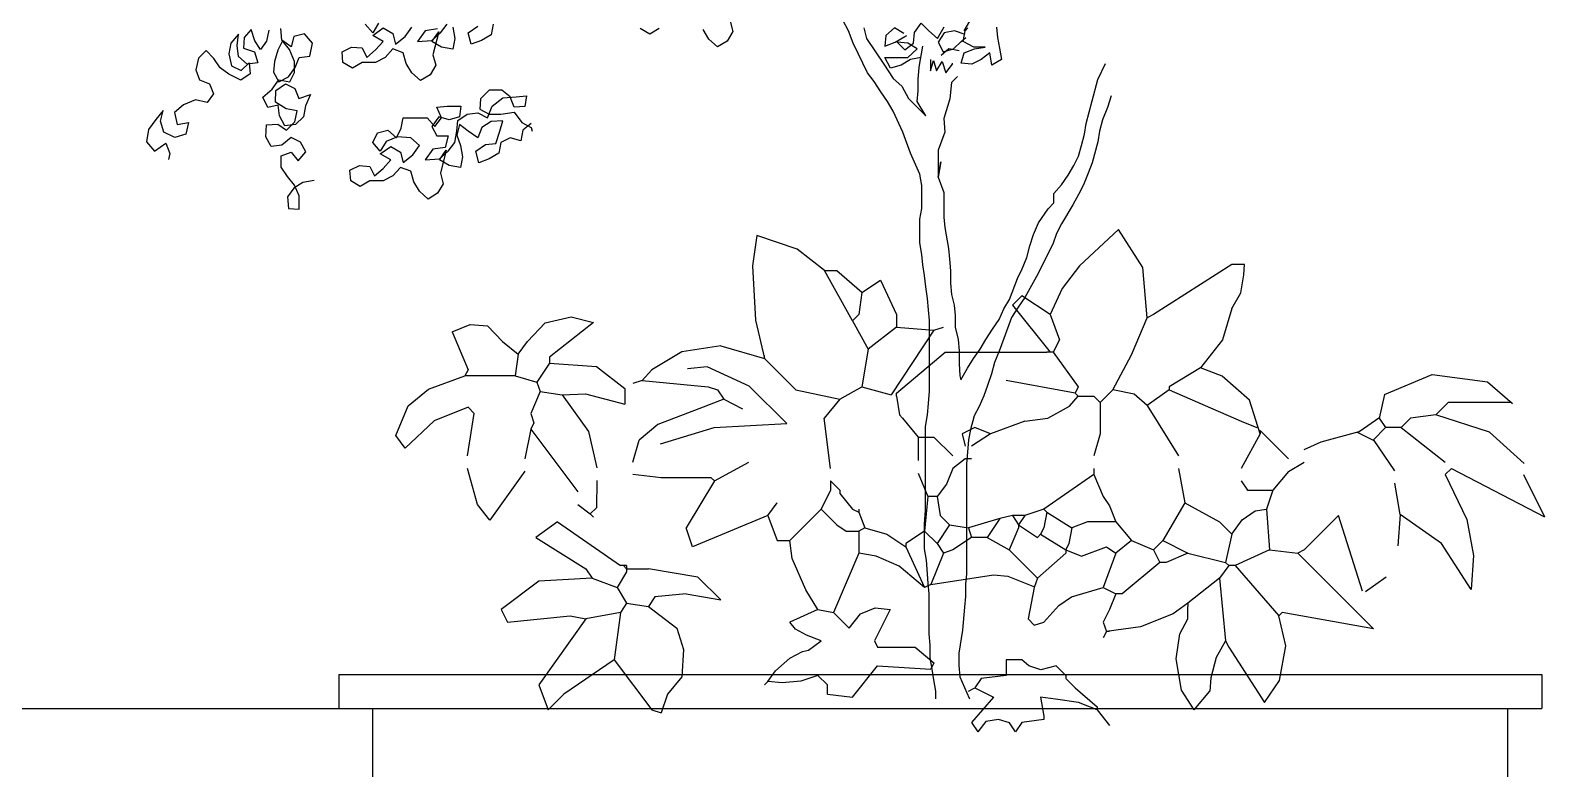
# Model space of a CAD drawing. Header units: millimetres. Extents: x 2002 to 2114, y 811 to 859.
# Drawn here: x 2018.953 to 2020.288, y 818.384 to 819.034 of the extents above; entities that cross this region are included whole.
import ezdxf

# ---------------------------------------------------------------- set-up
doc = ezdxf.new("R2010")
doc.units = ezdxf.units.MM
doc.header["$LTSCALE"] = 0.04
for name, color, linetype in [('0-2', 1, 'Continuous'), ('02', 1, 'Continuous'), ('0_Architettonico', 8, 'Continuous'), ('8', 8, 'Continuous')]:
    doc.layers.add(name, color=color, linetype=linetype)

msp = doc.modelspace()

# ---------------------------------------------------------------- linework, layer by layer
at = {"layer": '0-2'}
for p, q in [((2019.2251, 818.4669), (2020.2851, 818.4669)), ((2019.2251, 818.4669), (2019.2251, 818.4369)), ((2020.2851, 818.4669), (2020.2851, 818.4369)), ((2009.3851, 818.4369), (2020.2851, 818.4369))]:
    msp.add_line(p, q, dxfattribs=at)
at = {"layer": '02'}
for p, q in [((2019.2551, 817.5569), (2019.2551, 818.4369)), ((2020.2551, 814.0469), (2020.2551, 818.4369))]:
    msp.add_line(p, q, dxfattribs=at)
at = {"layer": '0_Architettonico'}
for points in [[(2019.7762, 819.0338), (2019.7812, 819.0422), (2019.7829, 819.0481)], [(2019.1635, 819.0343), (2019.1616, 819.0247), (2019.1561, 819.0172), (2019.1511, 819.0251), (2019.148, 819.0348), (2019.1418, 819.0278), (2019.1411, 819.0184), (2019.151, 819.0153), (2019.154, 819.0056), (2019.1445, 819.0045), (2019.1367, 819.0112), (2019.1356, 819.0207), (2019.1368, 819.0308), (2019.1301, 819.023), (2019.1282, 819.0134), (2019.1308, 819.003), (2019.1391, 818.9989), (2019.1461, 819.0055), (2019.1472, 818.996), (2019.1388, 818.9902), (2019.1283, 818.9956), (2019.1208, 819.0011), (2019.1151, 819.0095), (2019.1084, 819.0164), (2019.1015, 819.0098), (2019.0991, 818.9994), (2019.1026, 818.9905), (2019.1114, 818.9871), (2019.1148, 818.9782), (2019.1093, 818.9707), (2019.0989, 818.973), (2019.0884, 818.9686), (2019.0803, 818.9617), (2019.0828, 818.9513), (2019.0928, 818.9531), (2019.0905, 818.9427), (2019.0808, 818.9397), (2019.071, 818.9446), (2019.068, 818.9543), (2019.0706, 818.9636), (2019.0639, 818.9558), (2019.0576, 818.9468), (2019.0559, 818.936), (2019.0629, 818.9279), (2019.0728, 818.9347), (2019.0763, 818.9257), (2019.0751, 818.9205)], [(2019.2036, 818.902), (2019.1936, 818.9001), (2019.1856, 818.8951), (2019.1801, 818.8876), (2019.1808, 818.8773), (2019.1902, 818.8766), (2019.1904, 818.8883), (2019.1862, 818.8977), (2019.18, 818.9054), (2019.1743, 818.9138), (2019.1743, 818.9236), (2019.1833, 818.927), (2019.1895, 818.9193), (2019.1961, 818.9271), (2019.1915, 818.9358), (2019.1832, 818.9399), (2019.1751, 818.933), (2019.1655, 818.9318), (2019.1609, 818.9405), (2019.1614, 818.951), (2019.1716, 818.9517), (2019.1791, 818.9462), (2019.1865, 818.9536), (2019.1884, 818.9632), (2019.1788, 818.9651), (2019.1694, 818.9708), (2019.1698, 818.9813), (2019.1782, 818.9871), (2019.1866, 818.983), (2019.19, 818.9741), (2019.2002, 818.9778), (2019.1959, 818.9676), (2019.194, 818.9579), (2019.1871, 818.9513), (2019.1776, 818.9501), (2019.173, 818.9588), (2019.1718, 818.9683), (2019.1626, 818.9661), (2019.1584, 818.9754), (2019.1665, 818.9824), (2019.1725, 818.9906), (2019.1821, 818.9887), (2019.1862, 818.997), (2019.1862, 819.0069), (2019.1818, 819.0174), (2019.1756, 819.0251), (2019.1715, 819.0167), (2019.1685, 819.0068), (2019.1677, 818.9974), (2019.1723, 818.9887), (2019.181, 818.9933), (2019.1869, 819.0015), (2019.1903, 819.0103), (2019.1998, 819.0114), (2019.2019, 819.023), (2019.195, 819.0311), (2019.1857, 819.0288), (2019.1831, 819.0196), (2019.1749, 819.0255), (2019.1742, 819.0358)], [(2019.3258, 819.0371), (2019.3275, 819.027), (2019.3258, 819.0177), (2019.3157, 819.0194), (2019.3073, 819.0245), (2019.3132, 819.0329), (2019.3081, 819.0127), (2019.3106, 819.0034), (2019.3056, 818.995), (2019.2971, 818.99), (2019.2896, 818.9967), (2019.2845, 819.0051), (2019.282, 819.0144), (2019.2727, 819.0178), (2019.266, 819.0102), (2019.2576, 819.006), (2019.2458, 819.006), (2019.2374, 819.001), (2019.2289, 819.006), (2019.2281, 819.0153), (2019.2365, 819.0195), (2019.2458, 819.0187), (2019.25, 819.0102), (2019.2576, 819.017), (2019.2643, 819.0245), (2019.2551, 819.0296), (2019.2643, 819.0363), (2019.2728, 819.0313), (2019.2753, 819.022), (2019.2837, 819.0287), (2019.2896, 819.0371)], [(2019.2601, 819.0405), (2019.2551, 819.0321), (2019.2483, 819.0397)], [(2019.3123, 819.0354), (2019.3014, 819.0338), (2019.2946, 819.0245), (2019.3073, 819.0253), (2019.3148, 819.0321), (2019.3207, 819.0396)], [(2019.3612, 819.0396), (2019.3595, 819.0303), (2019.351, 819.0253), (2019.3418, 819.0219), (2019.3393, 819.032), (2019.3477, 819.0379)], [(2019.5076, 819.0357), (2019.4992, 819.0307), (2019.4907, 819.0357)], [(2019.5699, 819.0424), (2019.5724, 819.0331), (2019.5673, 819.0247), (2019.5589, 819.0197), (2019.5513, 819.0264), (2019.5463, 819.0349)], [(2019.7512, 818.4455), (2019.7512, 818.452), (2019.7495, 818.4622), (2019.7479, 818.4714), (2019.7462, 818.4815), (2019.7462, 818.4925), (2019.7454, 818.5026), (2019.7454, 818.5379), (2019.7446, 818.5472), (2019.7429, 818.5674), (2019.7412, 818.5775), (2019.7412, 818.5994), (2019.7421, 818.6112), (2019.7422, 818.6853), (2019.7438, 818.6954), (2019.7447, 818.7055), (2019.7456, 818.7164), (2019.7456, 818.7787), (2019.7448, 818.788), (2019.7439, 818.7981), (2019.7423, 818.8082), (2019.7414, 818.8183), (2019.7398, 818.8276), (2019.7389, 818.8368), (2019.7373, 818.8469), (2019.7373, 818.868), (2019.739, 818.8772), (2019.739, 818.8974), (2019.7373, 818.9075), (2019.7289, 818.9261), (2019.7222, 818.9446), (2019.7138, 818.9631), (2019.7087, 818.9716), (2019.7029, 818.98), (2019.697, 818.9892), (2019.6911, 818.9968), (2019.6827, 819.0137), (2019.6785, 819.0229), (2019.6743, 819.0339), (2019.6692, 819.0432)], [(2019.6878, 819.0364), (2019.6903, 819.0271), (2019.7054, 819.0044), (2019.7054, 819.0044), (2019.7138, 818.9918), (2019.7214, 818.985), (2019.7273, 818.9741), (2019.7424, 818.9589), (2019.7348, 818.9715), (2019.7357, 818.9808), (2019.7357, 818.9909), (2019.7366, 819.0018), (2019.7399, 819.0204)], [(2019.7382, 819.0103), (2019.729, 819.0086), (2019.7206, 819.0035), (2019.7113, 819.001), (2019.7062, 819.0103), (2019.7265, 819.0103), (2019.7349, 819.0178), (2019.7265, 819.0229), (2019.7172, 819.0237), (2019.7239, 819.017), (2019.7315, 819.0229), (2019.7324, 819.0322), (2019.7383, 819.0406), (2019.745, 819.0338), (2019.7526, 819.0271), (2019.7585, 819.0372)], [(2019.7231, 819.0313), (2019.7147, 819.0364), (2019.7071, 819.0297), (2019.7063, 819.0204), (2019.7155, 819.0238), (2019.7239, 819.0288), (2019.7256, 819.0296)], [(2019.777, 819.0304), (2019.7677, 819.0338), (2019.7585, 819.0321), (2019.7534, 819.0237), (2019.7576, 819.0153), (2019.7669, 819.0178), (2019.7736, 819.0245), (2019.7778, 819.0279)], [(2019.8048, 819.0371), (2019.8056, 819.0279), (2019.8073, 819.0186), (2019.809, 819.0085), (2019.8005, 819.0035), (2019.7989, 819.0144), (2019.7913, 819.0085), (2019.7829, 819.0043), (2019.7736, 819.0052), (2019.7761, 819.0144), (2019.7854, 819.0178), (2019.7947, 819.0195), (2019.7846, 819.0195), (2019.7753, 819.0245), (2019.777, 819.0338), (2019.7795, 819.0363)], [(2019.7467, 819.0086), (2019.7467, 818.9985), (2019.7492, 819.0077), (2019.7517, 818.9985), (2019.7568, 819.0069), (2019.7601, 818.9968), (2019.766, 819.0043), (2019.766, 819.0052)], [(2019.7719, 819.0161), (2019.7627, 819.0178), (2019.7559, 819.0119)], [(2019.7733, 818.7265), (2019.7792, 818.7366), (2019.7843, 818.745), (2019.7902, 818.7534), (2019.7953, 818.7618), (2019.8012, 818.7711), (2019.8071, 818.7795), (2019.8113, 818.7888), (2019.8163, 818.7972), (2019.8231, 818.8157), (2019.8273, 818.8241), (2019.8315, 818.8342), (2019.8341, 818.8443), (2019.8374, 818.8544), (2019.8417, 818.8645), (2019.8501, 818.8771), (2019.8552, 818.8822), (2019.8552, 818.8906), (2019.8619, 818.8982), (2019.8678, 818.9066), (2019.8729, 818.915), (2019.8771, 818.9234), (2019.8796, 818.9327), (2019.8822, 818.9428), (2019.8838, 818.952), (2019.8889, 818.9722), (2019.894, 818.9908), (2019.9007, 819.0051)], [(2019.3948, 818.9521), (2019.3873, 818.9462), (2019.3856, 818.9369), (2019.3763, 818.9395), (2019.3679, 818.9353), (2019.3662, 818.926), (2019.3578, 818.921), (2019.3485, 818.9176), (2019.346, 818.9277), (2019.3544, 818.9336), (2019.3637, 818.9344), (2019.3671, 818.9454), (2019.3696, 818.9546), (2019.3595, 818.9538), (2019.3511, 818.9487), (2019.3477, 818.9395), (2019.3393, 818.9454), (2019.3317, 818.9513), (2019.3292, 818.942), (2019.3325, 818.9328), (2019.3342, 818.9227), (2019.3325, 818.9134), (2019.3224, 818.9151), (2019.314, 818.9202), (2019.3199, 818.9286), (2019.3148, 818.9084), (2019.3173, 818.8991), (2019.3123, 818.8907), (2019.3039, 818.8856), (2019.2963, 818.8924), (2019.2912, 818.9008), (2019.2887, 818.9101), (2019.2795, 818.9134), (2019.2727, 818.9059), (2019.2643, 818.9017), (2019.2525, 818.9017), (2019.2441, 818.8966), (2019.2357, 818.9017), (2019.2348, 818.911), (2019.2433, 818.9152), (2019.2525, 818.9143), (2019.2567, 818.9059), (2019.2643, 818.9126), (2019.271, 818.9202), (2019.2618, 818.9253), (2019.2711, 818.932), (2019.2795, 818.9269), (2019.282, 818.9177), (2019.2904, 818.9244), (2019.2963, 818.9328), (2019.2887, 818.9395), (2019.277, 818.9404), (2019.2669, 818.9362), (2019.2618, 818.9278), (2019.2551, 818.9354), (2019.2593, 818.9438), (2019.2685, 818.9463), (2019.2761, 818.9396), (2019.2803, 818.948), (2019.282, 818.9572), (2019.3031, 818.9572), (2019.3098, 818.9496), (2019.3157, 818.9572), (2019.3115, 818.9665), (2019.3208, 818.9673), (2019.3326, 818.9673), (2019.3317, 818.958), (2019.3224, 818.9555), (2019.3132, 818.958), (2019.3073, 818.9496), (2019.3115, 818.9412), (2019.3216, 818.9412), (2019.319, 818.9311), (2019.3081, 818.9294), (2019.3014, 818.9202), (2019.314, 818.921), (2019.3216, 818.9277), (2019.3275, 818.9353), (2019.3292, 818.9454), (2019.33, 818.9547), (2019.3384, 818.9605), (2019.3477, 818.9614), (2019.3561, 818.9572), (2019.3603, 818.9673), (2019.3696, 818.9748), (2019.3814, 818.9757), (2019.3907, 818.9765), (2019.389, 818.9672), (2019.3797, 818.9664), (2019.3763, 818.9757), (2019.3688, 818.9816), (2019.3578, 818.9816), (2019.3502, 818.974), (2019.3494, 818.9647), (2019.3578, 818.9605), (2019.3679, 818.9605), (2019.3797, 818.9622), (2019.3864, 818.9529), (2019.3948, 818.9487), (2019.3957, 818.9453)], [(2019.7702, 818.9934), (2019.7652, 818.9883), (2019.7635, 818.974), (2019.7584, 818.9564), (2019.7592, 818.9446), (2019.7533, 818.9286), (2019.7533, 818.905), (2019.7558, 818.9185), (2019.7533, 818.905), (2019.7583, 818.8915), (2019.7583, 818.8696), (2019.7592, 818.8604), (2019.7625, 818.8419), (2019.7633, 818.8326), (2019.7642, 818.8225), (2019.7642, 818.8115), (2019.765, 818.8014), (2019.7675, 818.7922), (2019.7683, 818.7829), (2019.7683, 818.7728), (2019.7709, 818.7619), (2019.7717, 818.7518), (2019.7717, 818.7408), (2019.7725, 818.7299), (2019.7733, 818.7265)], [(2019.9058, 818.9764), (2019.9024, 818.9663), (2019.8982, 818.9554), (2019.8956, 818.9453), (2019.8939, 818.936), (2019.8889, 818.9175), (2019.8855, 818.9083), (2019.8813, 818.8982), (2019.8771, 818.8897), (2019.872, 818.8805), (2019.8619, 818.8637), (2019.8577, 818.8552), (2019.8543, 818.846), (2019.8399, 818.8174), (2019.8298, 818.7989), (2019.8239, 818.7904), (2019.818, 818.7812), (2019.8113, 818.7627), (2019.807, 818.7517), (2019.8028, 818.7416), (2019.8003, 818.7315), (2019.7969, 818.7214), (2019.7935, 818.7122), (2019.7893, 818.7029), (2019.7851, 818.6945), (2019.7817, 818.6827), (2019.78, 818.6734), (2019.7792, 818.6625), (2019.7783, 818.6524), (2019.7782, 818.5556), (2019.7774, 818.5463), (2019.7774, 818.5354), (2019.7765, 818.5261), (2019.7748, 818.5059), (2019.7714, 818.4857), (2019.7714, 818.4748), (2019.7723, 818.4647), (2019.7807, 818.4461), (2019.7808, 818.4455)]]:
    msp.add_lwpolyline(points, dxfattribs=at)
at = {"layer": '8'}
for p, q in [((2019.5936, 818.8534), (2019.5898, 818.8268)), ((2019.6292, 818.8414), (2019.5936, 818.8534)), ((2019.9121, 818.8587), (2019.8779, 818.8268)), ((2019.9337, 818.8254), (2019.9121, 818.8587)), ((2019.6533, 818.8228), (2019.6292, 818.8414)), ((2019.5898, 818.8268), (2019.5924, 818.7789)), ((2019.6639, 818.8225), (2019.6529, 818.8225)), ((2019.6778, 818.7783), (2019.6533, 818.8228)), ((2019.6861, 818.8032), (2019.6639, 818.8225)), ((2019.8779, 818.8268), (2019.8626, 818.8068)), ((2019.9375, 818.7811), (2019.9337, 818.8254)), ((2020.0121, 818.828), (2019.943, 818.7838)), ((2020.0232, 818.828), (2020.0121, 818.828)), ((2020.0225, 818.8188), (2020.0232, 818.828)), ((2019.6861, 818.8032), (2019.7026, 818.8142)), ((2019.7026, 818.8142), (2019.7165, 818.7838)), ((2020.02, 818.8029), (2020.0225, 818.8188)), ((2019.6861, 818.8032), (2019.6833, 818.7838)), ((2019.827, 818.8004), (2019.8187, 818.7921)), ((2019.8519, 818.7838), (2019.827, 818.8004)), ((2019.8626, 818.8068), (2019.8519, 818.7838)), ((2020.0121, 818.7893), (2020.02, 818.8029)), ((2019.407, 818.7765), (2019.4298, 818.7818)), ((2019.4298, 818.7818), (2019.4496, 818.7768)), ((2019.6833, 818.7838), (2019.6778, 818.7783)), ((2019.7165, 818.7838), (2019.7165, 818.7728)), ((2019.8187, 818.7921), (2019.8519, 818.7507)), ((2019.8519, 818.7838), (2019.8601, 818.7617)), ((2019.9236, 818.7483), (2019.9375, 818.7811)), ((2019.943, 818.7838), (2019.9375, 818.7811)), ((2020.0121, 818.7893), (2020.0038, 818.7617)), ((2019.3252, 818.7685), (2019.341, 818.7752)), ((2019.3252, 818.7685), (2019.3391, 818.7353)), ((2019.341, 818.7752), (2019.3562, 818.7738)), ((2019.3562, 818.7738), (2019.3695, 818.7602)), ((2019.3916, 818.7602), (2019.407, 818.7765)), ((2019.4496, 818.7768), (2019.4109, 818.7464)), ((2019.5924, 818.7789), (2019.6004, 818.7451)), ((2019.6778, 818.7783), (2019.6916, 818.7534)), ((2019.7165, 818.7728), (2019.6916, 818.7534)), ((2019.7496, 818.77), (2019.7118, 818.7132)), ((2019.7165, 818.7728), (2019.7496, 818.77)), ((2019.7496, 818.77), (2019.7579, 818.7728)), ((2019.3695, 818.7602), (2019.3833, 818.7491)), ((2019.3833, 818.7491), (2019.3916, 818.7602)), ((2019.5617, 818.7562), (2019.5276, 818.751)), ((2019.5617, 818.7562), (2019.6004, 818.7451)), ((2019.8601, 818.7617), (2019.8546, 818.7507)), ((2020.0038, 818.7617), (2019.9845, 818.7368)), ((2019.3833, 818.7491), (2019.3805, 818.7298)), ((2019.4109, 818.7409), (2019.3998, 818.7243)), ((2019.4109, 818.7464), (2019.4109, 818.7409)), ((2019.4109, 818.7409), (2019.4524, 818.7381)), ((2019.5276, 818.751), (2019.501, 818.7351)), ((2019.6004, 818.7451), (2019.6004, 818.7479)), ((2019.6004, 818.7451), (2019.628, 818.7175)), ((2019.6916, 818.7534), (2019.6861, 818.7203)), ((2019.7165, 818.7147), (2019.7596, 818.7507)), ((2019.7596, 818.7507), (2019.8491, 818.7507)), ((2019.8519, 818.7507), (2019.8491, 818.7507)), ((2019.8546, 818.7507), (2019.8519, 818.7507)), ((2019.8546, 818.7507), (2019.8767, 818.7203)), ((2019.9071, 818.7175), (2019.9236, 818.7483)), ((2019.3042, 818.718), (2019.3363, 818.7298)), ((2019.3391, 818.7353), (2019.3363, 818.7298)), ((2019.3805, 818.7298), (2019.3363, 818.7298)), ((2019.3805, 818.7298), (2019.3998, 818.7243)), ((2019.4524, 818.7381), (2019.4772, 818.7187)), ((2019.501, 818.7351), (2019.4926, 818.7258)), ((2019.5498, 818.7378), (2019.5323, 818.7361)), ((2019.5869, 818.7208), (2019.5498, 818.7378)), ((2019.9845, 818.7368), (2019.9569, 818.7203)), ((2020.0035, 818.7297), (2019.9845, 818.7368)), ((2020.0276, 818.7085), (2020.0035, 818.7297)), ((2020.1467, 818.7135), (2020.1886, 818.7311)), ((2020.1886, 818.7311), (2020.2372, 818.7247)), ((2019.2864, 818.7034), (2019.3042, 818.718)), ((2019.4026, 818.716), (2019.3943, 818.6966)), ((2019.3998, 818.7243), (2019.4026, 818.716)), ((2019.4026, 818.716), (2019.422, 818.7132)), ((2019.422, 818.7132), (2019.4425, 818.714)), ((2019.4425, 818.714), (2019.4772, 818.7049)), ((2019.4772, 818.7187), (2019.4772, 818.7049)), ((2019.4926, 818.7258), (2019.4843, 818.723)), ((2019.4926, 818.7258), (2019.5506, 818.7203)), ((2019.5506, 818.7203), (2019.5589, 818.7175)), ((2019.5589, 818.7175), (2019.5645, 818.7092)), ((2019.62, 818.6878), (2019.5869, 818.7208)), ((2019.628, 818.7175), (2019.6667, 818.7092)), ((2019.6667, 818.7092), (2019.6861, 818.7203)), ((2019.6861, 818.7203), (2019.7118, 818.7132)), ((2019.7165, 818.712), (2019.7165, 818.7147)), ((2019.874, 818.7147), (2019.8132, 818.7258)), ((2019.8767, 818.7203), (2019.874, 818.7147)), ((2019.874, 818.7147), (2019.8767, 818.712)), ((2019.9071, 818.7175), (2019.8961, 818.7064)), ((2019.9261, 818.7138), (2019.9071, 818.7175)), ((2019.9375, 818.7037), (2019.9261, 818.7138)), ((2019.9569, 818.7175), (2019.9375, 818.7037)), ((2019.9569, 818.7203), (2019.9569, 818.7175)), ((2019.9569, 818.7175), (2020.0204, 818.6899)), ((2020.2372, 818.7247), (2020.2595, 818.7056)), ((2019.2755, 818.6773), (2019.2864, 818.7034)), ((2019.3391, 818.7022), (2019.3093, 818.6901)), ((2019.3391, 818.7022), (2019.3446, 818.6966)), ((2019.422, 818.7132), (2019.4451, 818.6808)), ((2019.5424, 818.7009), (2019.5064, 818.6871)), ((2019.5645, 818.7092), (2019.5424, 818.7009)), ((2019.5645, 818.7092), (2019.581, 818.7009)), ((2019.6667, 818.7092), (2019.6529, 818.6926)), ((2019.7165, 818.712), (2019.7192, 818.6954)), ((2019.85, 818.6925), (2019.869, 818.7031)), ((2019.869, 818.7031), (2019.8767, 818.712)), ((2019.8767, 818.712), (2019.8905, 818.712)), ((2019.8905, 818.712), (2019.8961, 818.7064)), ((2019.8961, 818.7064), (2019.8961, 818.6788)), ((2019.9375, 818.7037), (2019.9652, 818.6595)), ((2020.037, 818.6788), (2020.0276, 818.7085)), ((2020.1467, 818.7135), (2020.142, 818.6926)), ((2020.2028, 818.7064), (2020.1918, 818.6954)), ((2020.2586, 818.7064), (2020.2028, 818.7064)), ((2019.3093, 818.6901), (2019.2838, 818.6662)), ((2019.3385, 818.6595), (2019.3446, 818.6966)), ((2019.3943, 818.6966), (2019.3971, 818.6884)), ((2019.3971, 818.6884), (2019.3943, 818.6828)), ((2019.5064, 818.6871), (2019.4898, 818.6733)), ((2019.556, 818.6843), (2019.62, 818.6878)), ((2019.6584, 818.6484), (2019.6529, 818.6926)), ((2019.7192, 818.6954), (2019.722, 818.6926)), ((2019.722, 818.6926), (2019.7358, 818.676)), ((2019.8297, 818.6899), (2019.7994, 818.6788)), ((2019.8297, 818.6899), (2019.85, 818.6925)), ((2020.0204, 818.6899), (2020.0342, 818.6843)), ((2020.1243, 818.6808), (2020.1425, 818.6936)), ((2020.142, 818.6926), (2020.1475, 818.6843)), ((2020.1696, 818.6926), (2020.1614, 818.6843)), ((2020.1918, 818.6954), (2020.1696, 818.6926)), ((2020.2392, 818.6802), (2020.1918, 818.6954)), ((2019.2838, 818.6662), (2019.2755, 818.6773)), ((2019.3943, 818.6828), (2019.3892, 818.6568)), ((2019.3943, 818.6828), (2019.4358, 818.6276)), ((2019.4451, 818.6808), (2019.4527, 818.6489)), ((2019.5087, 818.6701), (2019.556, 818.6843)), ((2019.7358, 818.676), (2019.7357, 818.6553)), ((2019.7358, 818.676), (2019.7496, 818.676)), ((2019.7496, 818.676), (2019.7662, 818.6595)), ((2019.7855, 818.6843), (2019.7745, 818.6788)), ((2019.7745, 818.6788), (2019.7772, 818.6678)), ((2019.7994, 818.6788), (2019.7828, 818.6678)), ((2019.7994, 818.6788), (2019.7855, 818.6843)), ((2019.8961, 818.6788), (2019.8905, 818.6595)), ((2020.037, 818.6788), (2020.0204, 818.6484)), ((2020.037, 818.6816), (2020.0619, 818.6567)), ((2020.037, 818.6816), (2020.037, 818.6788)), ((2020.0908, 818.6718), (2020.1243, 818.6808)), ((2020.1224, 818.6803), (2020.1365, 818.6733)), ((2020.1365, 818.6733), (2020.1475, 818.6843)), ((2020.1557, 818.6462), (2020.137, 818.6739)), ((2020.1614, 818.6843), (2020.1475, 818.6843)), ((2020.1614, 818.6843), (2020.2, 818.6539)), ((2020.2696, 818.6526), (2020.2392, 818.6802)), ((2019.4843, 818.6539), (2019.4898, 818.6733)), ((2020.0757, 818.665), (2020.0908, 818.6718)), ((2019.3473, 818.6165), (2019.3385, 818.6484)), ((2019.5562, 818.6374), (2019.5866, 818.6539)), ((2019.7662, 818.6484), (2019.7607, 818.6346)), ((2019.7772, 818.6567), (2019.7662, 818.6484)), ((2019.7828, 818.6567), (2019.7772, 818.6567)), ((2019.8905, 818.6484), (2019.8905, 818.6429)), ((2019.9652, 818.6484), (2019.9707, 818.618)), ((2020.0619, 818.6457), (2020.0757, 818.6539)), ((2020.2, 818.6429), (2020.2056, 818.6484)), ((2020.2056, 818.6484), (2020.2877, 818.6057)), ((2019.3892, 818.6458), (2019.3584, 818.6027)), ((2019.4527, 818.6378), (2019.4524, 818.6137)), ((2019.5092, 818.6401), (2019.4843, 818.6429)), ((2019.5534, 818.6401), (2019.5092, 818.6401)), ((2019.5562, 818.6374), (2019.5313, 818.5959)), ((2019.5562, 818.6374), (2019.5534, 818.6401)), ((2019.6584, 818.6374), (2019.6584, 818.6291)), ((2019.6584, 818.6374), (2019.6667, 818.6291)), ((2019.7357, 818.6442), (2019.7441, 818.6235)), ((2019.7607, 818.6346), (2019.7524, 818.6235)), ((2019.8905, 818.6429), (2019.8463, 818.6125)), ((2019.8905, 818.6429), (2019.8988, 818.6235)), ((2020.0204, 818.6374), (2020.026, 818.6291)), ((2020.0619, 818.6457), (2020.0481, 818.6291)), ((2020.1603, 818.6076), (2020.1557, 818.6352)), ((2020.2, 818.6429), (2020.219, 818.6034)), ((2020.2691, 818.6429), (2020.2877, 818.6057)), ((2019.6584, 818.6291), (2019.6501, 818.6125)), ((2019.6667, 818.6291), (2019.6667, 818.6263)), ((2019.6667, 818.6263), (2019.6778, 818.6125)), ((2019.7441, 818.6235), (2019.7413, 818.5931)), ((2019.7524, 818.6235), (2019.7441, 818.6235)), ((2019.7524, 818.6235), (2019.7551, 818.607)), ((2019.8988, 818.6235), (2019.9044, 818.6153)), ((2020.026, 818.6291), (2020.0481, 818.6291)), ((2020.0481, 818.6291), (2020.0425, 818.6125)), ((2019.3584, 818.6027), (2019.3473, 818.6165)), ((2019.4358, 818.6165), (2019.4468, 818.6082)), ((2019.4524, 818.6137), (2019.4468, 818.6082)), ((2019.4468, 818.6082), (2019.4496, 818.6055)), ((2019.6031, 818.607), (2019.5368, 818.5793)), ((2019.6031, 818.607), (2019.6114, 818.618)), ((2019.6031, 818.607), (2019.6114, 818.5849)), ((2019.6501, 818.6125), (2019.6225, 818.5849)), ((2019.6501, 818.6125), (2019.6639, 818.5987)), ((2019.6778, 818.6125), (2019.6833, 818.6097)), ((2019.6833, 818.6125), (2019.6833, 818.6097)), ((2019.6833, 818.6097), (2019.6888, 818.5959)), ((2019.7551, 818.607), (2019.7634, 818.5987)), ((2019.8187, 818.607), (2019.8076, 818.6042)), ((2019.8187, 818.607), (2019.8242, 818.5987)), ((2019.8297, 818.607), (2019.8187, 818.607)), ((2019.8297, 818.607), (2019.8242, 818.5987)), ((2019.8463, 818.6125), (2019.8297, 818.607)), ((2019.8463, 818.6125), (2019.8491, 818.6097)), ((2019.8491, 818.6097), (2019.8463, 818.5959)), ((2019.8491, 818.6097), (2019.8712, 818.5959)), ((2019.9044, 818.6153), (2019.9099, 818.6014)), ((2019.9707, 818.618), (2019.9513, 818.5849)), ((2019.9707, 818.618), (2020.0011, 818.6014)), ((2020.0213, 818.603), (2020.0327, 818.611)), ((2020.0327, 818.611), (2020.0425, 818.6125)), ((2020.0425, 818.6125), (2020.0453, 818.5766)), ((2020.1061, 818.607), (2020.0757, 818.5766)), ((2020.1273, 818.5403), (2020.1061, 818.607)), ((2020.1603, 818.6076), (2020.1582, 818.58)), ((2020.1967, 818.5821), (2020.1603, 818.6076)), ((2019.418, 818.6014), (2019.3987, 818.5876)), ((2019.418, 818.6014), (2019.4733, 818.5628)), ((2019.5368, 818.5793), (2019.5313, 818.5959)), ((2019.6639, 818.5987), (2019.6722, 818.5931)), ((2019.6888, 818.5959), (2019.6833, 818.5931)), ((2019.6888, 818.5959), (2019.7082, 818.5904)), ((2019.7634, 818.5987), (2019.7524, 818.5821)), ((2019.7634, 818.5987), (2019.78, 818.5959)), ((2019.8076, 818.6042), (2019.78, 818.5959)), ((2019.78, 818.5959), (2019.7828, 818.5876)), ((2019.8076, 818.6042), (2019.7966, 818.5876)), ((2019.8242, 818.5959), (2019.8159, 818.5766)), ((2019.8242, 818.5987), (2019.8408, 818.5876)), ((2019.8242, 818.5987), (2019.8242, 818.5959)), ((2019.8463, 818.5959), (2019.8436, 818.5904)), ((2019.8712, 818.5959), (2019.8684, 818.5821)), ((2019.885, 818.6014), (2019.8712, 818.5959)), ((2019.9099, 818.6014), (2019.885, 818.6014)), ((2019.9099, 818.6014), (2019.9237, 818.5849)), ((2020.0011, 818.6014), (2020.0121, 818.5904)), ((2020.0121, 818.5904), (2020.0213, 818.603)), ((2020.219, 818.6034), (2020.2251, 818.5715)), ((2019.3987, 818.5876), (2019.4429, 818.56)), ((2019.6114, 818.5849), (2019.6225, 818.5849)), ((2019.6246, 818.569), (2019.6225, 818.5849)), ((2019.6722, 818.5931), (2019.6833, 818.5931)), ((2019.6833, 818.5931), (2019.6833, 818.5738)), ((2019.7082, 818.5904), (2019.7247, 818.5793)), ((2019.7413, 818.5931), (2019.7247, 818.5821)), ((2019.7247, 818.5821), (2019.7247, 818.5793)), ((2019.7413, 818.5931), (2019.7524, 818.5821)), ((2019.7524, 818.5821), (2019.7579, 818.5738)), ((2019.7828, 818.5876), (2019.7662, 818.5766)), ((2019.7966, 818.5876), (2019.7828, 818.5876)), ((2019.7966, 818.5876), (2019.8159, 818.5766)), ((2019.8408, 818.5876), (2019.8436, 818.5904)), ((2019.8436, 818.5904), (2019.8657, 818.5766)), ((2019.8684, 818.5821), (2019.8657, 818.5766)), ((2019.9237, 818.5849), (2019.9099, 818.5738)), ((2019.9237, 818.5849), (2019.943, 818.5766)), ((2019.9513, 818.5849), (2019.943, 818.5766)), ((2019.9513, 818.5849), (2019.9734, 818.5738)), ((2020.0121, 818.5904), (2020.0066, 818.5655)), ((2020.223, 818.5418), (2020.1967, 818.5821)), ((2019.6368, 818.5413), (2019.6246, 818.569)), ((2019.6833, 818.5738), (2019.6612, 818.5213)), ((2019.6987, 818.5711), (2019.6833, 818.5738)), ((2019.719, 818.5621), (2019.6987, 818.5711)), ((2019.7247, 818.5793), (2019.7413, 818.5434)), ((2019.7579, 818.5738), (2019.7468, 818.5462)), ((2019.7662, 818.5766), (2019.7579, 818.5738)), ((2019.8159, 818.5766), (2019.8408, 818.5517)), ((2019.8657, 818.5738), (2019.8408, 818.5517)), ((2019.8657, 818.5766), (2019.8795, 818.571)), ((2019.8657, 818.5766), (2019.8657, 818.5738)), ((2019.8795, 818.571), (2019.9016, 818.5793)), ((2019.9099, 818.5738), (2019.8988, 818.5434)), ((2019.9016, 818.5793), (2019.9099, 818.5738)), ((2019.943, 818.5766), (2019.9486, 818.5655)), ((2019.9734, 818.5738), (2019.9541, 818.5655)), ((2019.9734, 818.5738), (2020.0066, 818.5655)), ((2020.0453, 818.5766), (2020.0149, 818.5628)), ((2020.0453, 818.5766), (2020.0702, 818.5738)), ((2020.0757, 818.5766), (2020.0702, 818.5738)), ((2020.0702, 818.5738), (2020.1369, 818.5071)), ((2020.2251, 818.5715), (2020.223, 818.5418)), ((2019.4429, 818.56), (2019.4484, 818.5517)), ((2019.4788, 818.5572), (2019.4705, 818.5434)), ((2019.476, 818.5628), (2019.4733, 818.5628)), ((2019.476, 818.5628), (2019.4788, 818.56)), ((2019.4788, 818.5628), (2019.476, 818.5628)), ((2019.4788, 818.5628), (2019.4788, 818.56)), ((2019.4788, 818.56), (2019.4788, 818.5572)), ((2019.4788, 818.56), (2019.4981, 818.56)), ((2019.5416, 818.5525), (2019.4981, 818.56)), ((2019.7413, 818.5434), (2019.719, 818.5621)), ((2019.7468, 818.5462), (2019.8021, 818.5545)), ((2019.8021, 818.5545), (2019.8146, 818.5534)), ((2019.9486, 818.5655), (2019.9154, 818.5379)), ((2019.9541, 818.5655), (2019.9486, 818.5655)), ((2020.0094, 818.5628), (2020.0011, 818.5517)), ((2020.0066, 818.5655), (2020.0094, 818.5628)), ((2020.0149, 818.5628), (2020.0094, 818.5628)), ((2020.0149, 818.5628), (2020.0536, 818.5185)), ((2019.4014, 818.5489), (2019.3683, 818.5241)), ((2019.4484, 818.5517), (2019.4014, 818.5489)), ((2019.4484, 818.5517), (2019.4705, 818.5434)), ((2019.4705, 818.5434), (2019.4788, 818.5296)), ((2019.5619, 818.5326), (2019.5416, 818.5525)), ((2019.6474, 818.5241), (2019.6368, 818.5413)), ((2019.7468, 818.5462), (2019.7413, 818.5434)), ((2019.8146, 818.5534), (2019.8382, 818.544)), ((2019.838, 818.5434), (2019.8325, 818.5158)), ((2019.8408, 818.5517), (2019.838, 818.5434)), ((2019.8708, 818.5351), (2019.8988, 818.5434)), ((2019.8988, 818.5434), (2019.9099, 818.5379)), ((2020.0011, 818.5517), (2019.9734, 818.5296)), ((2020.0011, 818.5517), (2020.0066, 818.4964)), ((2020.1481, 818.5524), (2020.1299, 818.5397)), ((2019.4788, 818.5296), (2019.4733, 818.5213)), ((2019.4788, 818.5296), (2019.4981, 818.5268)), ((2019.5037, 818.5351), (2019.4981, 818.5268)), ((2019.4981, 818.5268), (2019.523, 818.5075)), ((2019.5313, 818.5379), (2019.5037, 818.5351)), ((2019.5313, 818.5379), (2019.5619, 818.5326)), ((2019.8463, 818.513), (2019.8595, 818.5277)), ((2019.8595, 818.5277), (2019.8708, 818.5351)), ((2019.9099, 818.5379), (2019.9044, 818.5241)), ((2019.9154, 818.5379), (2019.9099, 818.5379)), ((2019.9734, 818.5296), (2019.9605, 818.5203)), ((2019.9734, 818.5296), (2019.9734, 818.5268)), ((2019.9734, 818.5158), (2019.9734, 818.5268)), ((2019.3683, 818.5241), (2019.3738, 818.513)), ((2019.3738, 818.513), (2019.4291, 818.5185)), ((2019.4429, 818.5158), (2019.4014, 818.4577)), ((2019.4291, 818.5185), (2019.4429, 818.5158)), ((2019.4733, 818.5213), (2019.4429, 818.5158)), ((2019.4733, 818.5213), (2019.4677, 818.4798)), ((2019.6474, 818.5241), (2019.6225, 818.513)), ((2019.6474, 818.5241), (2019.6612, 818.5213)), ((2019.6612, 818.5213), (2019.675, 818.5075)), ((2019.675, 818.5075), (2019.685, 818.5201)), ((2019.685, 818.5201), (2019.6977, 818.5254)), ((2019.7109, 818.5241), (2019.6971, 818.4964)), ((2019.6977, 818.5254), (2019.7109, 818.5241)), ((2019.8325, 818.5158), (2019.838, 818.5102)), ((2019.9044, 818.5241), (2019.8988, 818.513)), ((2019.9605, 818.5203), (2019.9317, 818.5089)), ((2019.9662, 818.5025), (2019.9734, 818.5158)), ((2020.0564, 818.5213), (2020.0536, 818.5185)), ((2020.0597, 818.4921), (2020.0536, 818.5185)), ((2020.1369, 818.5071), (2020.0564, 818.5213)), ((2019.523, 818.5075), (2019.5289, 818.4887)), ((2019.6276, 818.5068), (2019.6225, 818.513)), ((2019.6373, 818.5015), (2019.6276, 818.5068)), ((2019.6501, 818.4964), (2019.6373, 818.5015)), ((2019.838, 818.5102), (2019.8463, 818.513)), ((2019.8988, 818.513), (2019.9016, 818.5047)), ((2019.9016, 818.5047), (2019.8988, 818.4992)), ((2019.9317, 818.5089), (2019.9016, 818.5047)), ((2019.9044, 818.5047), (2019.9016, 818.5047)), ((2019.9629, 818.4807), (2019.9662, 818.5025)), ((2019.5289, 818.4887), (2019.5276, 818.4648)), ((2019.6226, 818.4813), (2019.6337, 818.4871)), ((2019.6337, 818.4871), (2019.6391, 818.4881)), ((2019.6391, 818.4881), (2019.6501, 818.4964)), ((2019.6971, 818.4964), (2019.6999, 818.4909)), ((2019.6999, 818.4909), (2019.733, 818.4909)), ((2019.733, 818.4909), (2019.7496, 818.4771)), ((2020.0066, 818.4964), (2019.9983, 818.4817)), ((2020.0066, 818.4964), (2020.0094, 818.4909)), ((2020.0094, 818.4909), (2020.0409, 818.4421)), ((2020.054, 818.4614), (2020.0597, 818.4921)), ((2019.4677, 818.4798), (2019.4235, 818.4494)), ((2019.4677, 818.4798), (2019.5009, 818.4356)), ((2019.6099, 818.4701), (2019.6226, 818.4813)), ((2019.6778, 818.4467), (2019.6999, 818.4743)), ((2019.6999, 818.4743), (2019.7468, 818.4716)), ((2019.7496, 818.4771), (2019.7468, 818.4716)), ((2019.8132, 818.4798), (2019.8132, 818.466)), ((2019.827, 818.4798), (2019.8132, 818.4798)), ((2019.8331, 818.4743), (2019.827, 818.4798)), ((2019.8439, 818.4708), (2019.8331, 818.4743)), ((2019.8574, 818.4743), (2019.8439, 818.4708)), ((2019.8629, 818.4688), (2019.8574, 818.4743)), ((2019.9676, 818.453), (2019.9629, 818.4807)), ((2019.9983, 818.4817), (2019.9936, 818.4639)), ((2019.5276, 818.4648), (2019.5147, 818.4494)), ((2019.6031, 818.4605), (2019.6004, 818.4577)), ((2019.6031, 818.4605), (2019.6099, 818.4701)), ((2019.616, 818.4594), (2019.6031, 818.4605)), ((2019.6322, 818.461), (2019.616, 818.4594)), ((2019.6474, 818.466), (2019.6322, 818.461)), ((2019.6557, 818.4577), (2019.6474, 818.466)), ((2019.7911, 818.4633), (2019.7855, 818.455)), ((2019.8132, 818.466), (2019.7911, 818.4633)), ((2019.8629, 818.4688), (2019.8657, 818.466)), ((2019.8657, 818.466), (2019.8657, 818.4633)), ((2019.8657, 818.4633), (2019.874, 818.455)), ((2019.9936, 818.4639), (2019.9928, 818.4522)), ((2020.0409, 818.4421), (2020.054, 818.4614)), ((2019.4014, 818.4577), (2019.4097, 818.4356)), ((2019.4235, 818.4494), (2019.4097, 818.4356)), ((2019.5147, 818.4494), (2019.5092, 818.4329)), ((2019.6557, 818.4494), (2019.6557, 818.4577)), ((2019.6557, 818.4494), (2019.6778, 818.4467)), ((2019.78, 818.4522), (2019.7855, 818.455)), ((2019.8021, 818.4467), (2019.7828, 818.4246)), ((2019.7855, 818.455), (2019.8021, 818.4467)), ((2019.8567, 818.4451), (2019.8436, 818.4467)), ((2019.8436, 818.4467), (2019.8463, 818.4301)), ((2019.874, 818.455), (2019.8933, 818.4384)), ((2019.979, 818.4356), (2019.9676, 818.453)), ((2019.979, 818.4356), (2019.9928, 818.4522)), ((2019.5009, 818.4356), (2019.5092, 818.4329)), ((2019.877, 818.4421), (2019.8567, 818.4451)), ((2019.8933, 818.4356), (2019.877, 818.4421)), ((2019.8933, 818.4384), (2019.8933, 818.4356)), ((2019.8933, 818.4356), (2019.9044, 818.4218)), ((2019.7828, 818.4246), (2019.7883, 818.4163)), ((2019.7953, 818.4253), (2019.7883, 818.4163)), ((2019.8066, 818.4273), (2019.7953, 818.4253)), ((2019.8161, 818.4243), (2019.8066, 818.4273)), ((2019.8215, 818.4163), (2019.8161, 818.4243)), ((2019.827, 818.4246), (2019.8215, 818.4163)), ((2019.8463, 818.4273), (2019.827, 818.4246)), ((2019.8463, 818.4301), (2019.8463, 818.4273))]:
    msp.add_line(p, q, dxfattribs=at)

doc.saveas('drawing.dxf')
